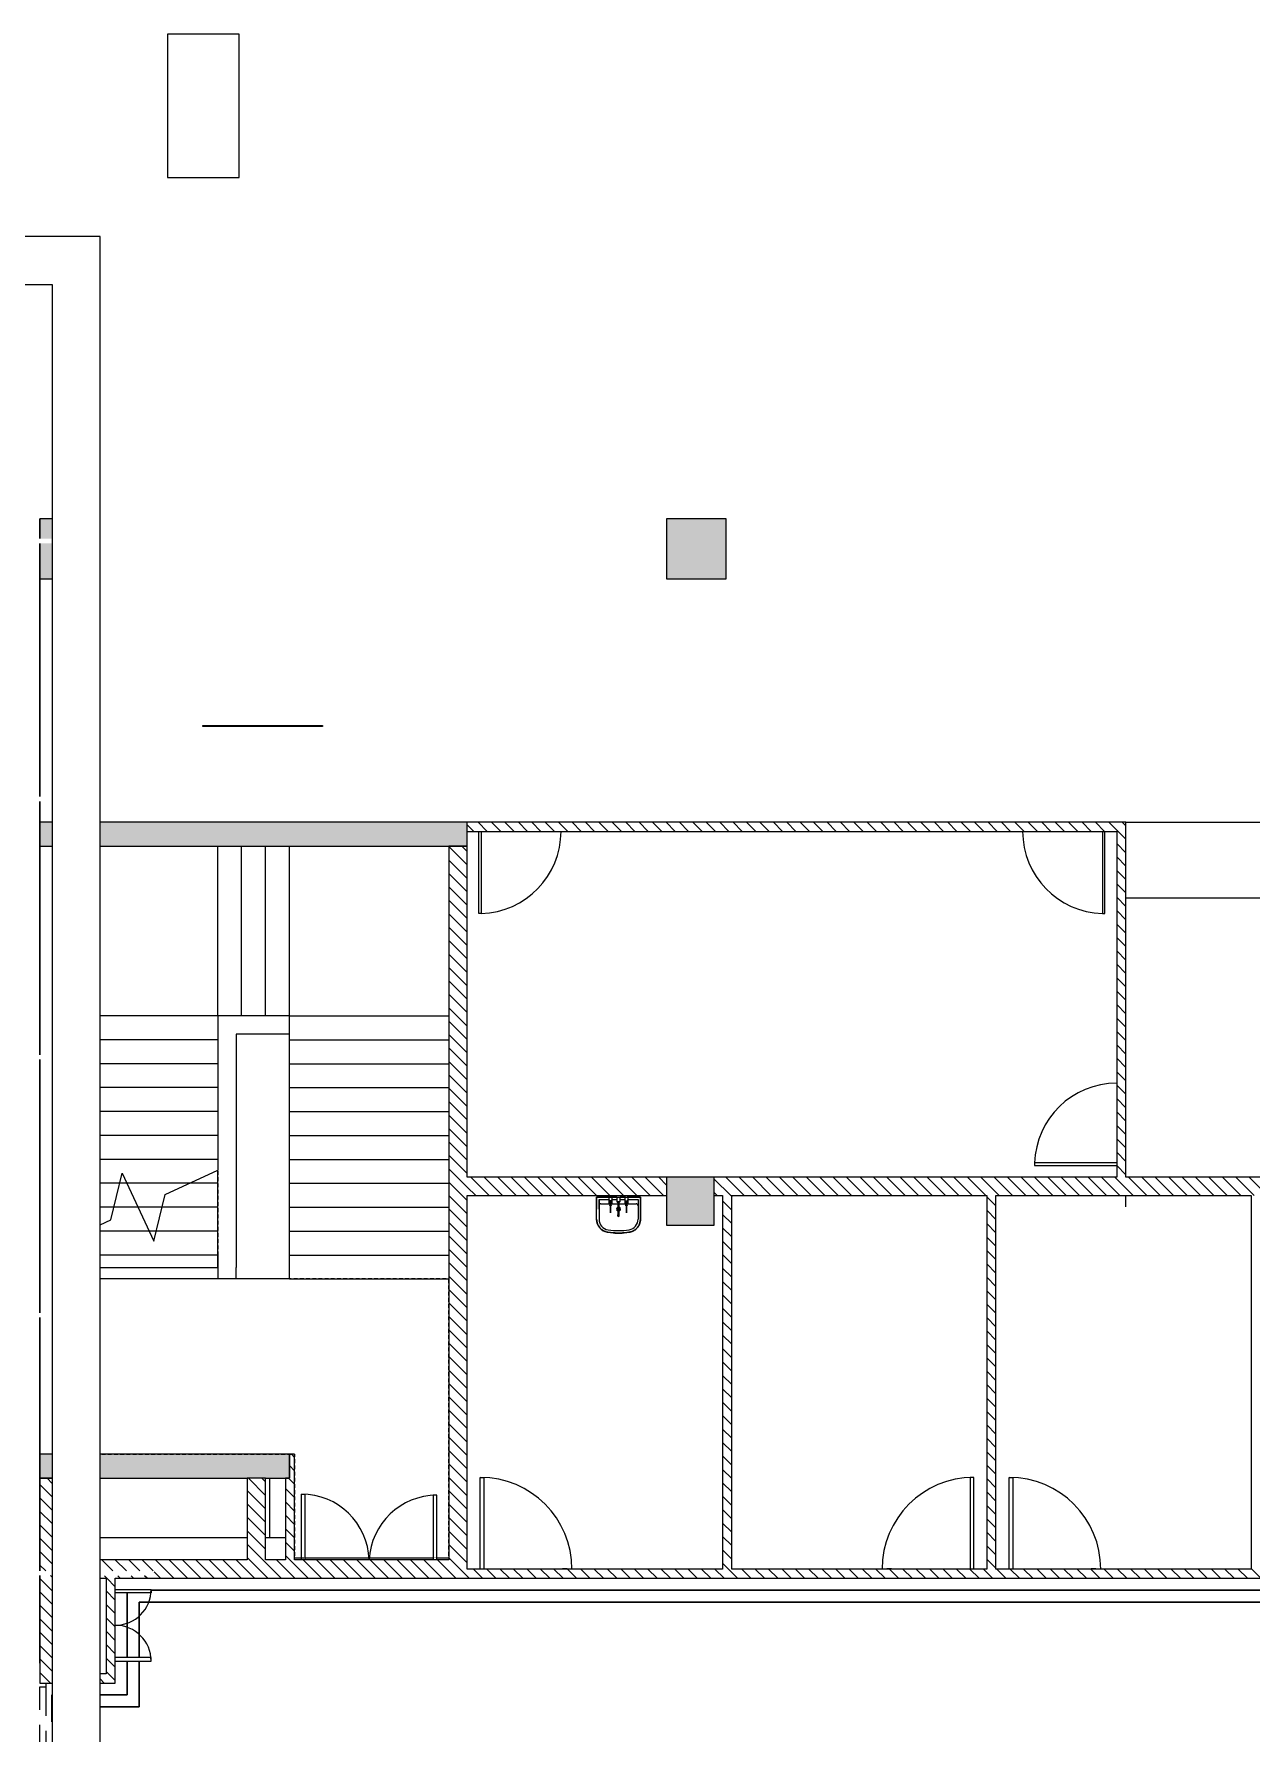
# Model space of a CAD drawing. Header units: millimetres. Extents: x -106145 to 154907, y -84585 to 152038.
# Drawn here: x 25314 to 40584, y 11050 to 32380 of the extents above; entities that cross this region are included whole.
import ezdxf

# ---------------------------------------------------------------- set-up
doc = ezdxf.new("R2010")
doc.units = ezdxf.units.MM
doc.linetypes.add('Overhead', pattern=[3.96875, 2.38125, -1.5875])
for name, color, linetype, lineweight in [('A-AREA', 32, 'Continuous', 5), ('A-DOOR', 31, 'Continuous', 5), ('A-FLOR', 192, 'Continuous', 5), ('A-GLAZ', 151, 'Continuous', 5), ('A-GLAZ-CWMG', 51, 'Continuous', 5), ('A-WALL', 113, 'Continuous', 5), ('A-WALL-PATT', 111, 'Continuous', 5), ('P-SANR-FIXT', 6, 'Continuous', 5), ('S-COLS', 52, 'Continuous', 5), ('S-STRS', 31, 'Continuous', 5), ('S-STRS-MBND', 31, 'Overhead', 5)]:
    doc.layers.add(name, color=color, linetype=linetype, lineweight=lineweight)
pattern_1 = [(315, (0, 0), (84.18955, 84.18955), [])]

# ---------------------------------------------------------------- blocks, each defined once
blk = doc.blocks.new('M_Concrete-Rectangular-Column - 600 x 600-11938155-Site Plan')
at = {"layer": 'S-COLS'}
blk.add_hatch(color=256, dxfattribs=at).paths.add_polyline_path([(-300, 300), (-300, -300), (300, -300), (300, 300)], flags=0)
at = {"layer": 'S-COLS', "color": 41}
for p, q in [((300, 300), (-300, 300)), ((-300, 300), (-300, -300)), ((300, -300), (300, 300)), ((-300, -300), (300, -300))]:
    blk.add_line(p, q, dxfattribs=at)
blk = doc.blocks.new('M_Concrete-Rectangular-Column - 750 x 750-3585654-Site Plan')
at = {"layer": 'S-COLS'}
blk.add_hatch(color=256, dxfattribs=at).paths.add_polyline_path([(-375, 375), (-375, -375), (375, -375), (375, 375), (-130, 375)], flags=0)
at = {"layer": 'S-COLS', "color": 41}
for p, q in [((375, 375), (-375, 375)), ((-375, 375), (-375, -375)), ((375, -375), (375, 375)), ((-375, -375), (375, -375))]:
    blk.add_line(p, q, dxfattribs=at)
blk = doc.blocks.new('M_Double Door-Large Slit Vision Panel_Type B - 1_8_TYPE B-13934777-Site Plan')
at = {"layer": 'A-DOOR', "color": 121, "lineweight": 9}
for p, q in [((-850, 121.35), (-850, 946.35)), ((-850, 946.35), (-805, 946.35)), ((-805, 946.35), (-805, 121.35)), ((850, 932.95), (805, 932.95)), ((805, 932.95), (805, 121.35)), ((850, 121.35), (850, 932.95))]:
    blk.add_line(p, q, dxfattribs=at)
at = {"layer": 'A-DOOR', "color": 41}
for centre, start, end in [((-850, 96.35), 1.699396, 90), ((850, 82.95), 90, 177.389727)]:
    blk.add_arc(centre, 850, start, end, dxfattribs=at)
blk = doc.blocks.new('M_Door-Passage-Small Slit Vision Panel_Type B - 1_25_Type B-13938696-Site Plan')
at = {"layer": 'A-DOOR', "color": 41}
for p, q in [((-514.125, -63.85), (-514.125, -71.85)), ((-454.125, -71.85), (-514.125, -71.85)), ((-454.125, -71.85), (-454.125, -63.85))]:
    blk.add_line(p, q, dxfattribs=at)
at = {"layer": 'A-DOOR', "color": 121, "lineweight": 9}
for p, q in [((530, -1213.85), (530, -63.85)), ((575, -63.85), (575, -1213.85)), ((575, -1213.85), (530, -1213.85))]:
    blk.add_line(p, q, dxfattribs=at)
at = {"layer": 'A-DOOR', "color": 41}
blk.add_arc((575, -63.85), 1150, 180, 270, dxfattribs=at)
blk = doc.blocks.new('M_Door-Passage-Small Slit Vision Panel_Type B - 1_25_Type B-13938695-Site Plan')
at = {"layer": 'A-DOOR', "color": 121, "lineweight": 9}
for p, q in [((575, 1213.85), (530, 1213.85)), ((530, 1213.85), (530, 63.85)), ((575, 63.85), (575, 1213.85))]:
    blk.add_line(p, q, dxfattribs=at)
at = {"layer": 'A-DOOR', "color": 41}
for p, q in [((-514.125, 71.85), (-514.125, 63.85)), ((-514.125, 71.85), (-454.125, 71.85)), ((-454.125, 63.85), (-454.125, 71.85))]:
    blk.add_line(p, q, dxfattribs=at)
blk.add_arc((575, 63.85), 1150, 90, 180, dxfattribs=at)
blk = doc.blocks.new('DC_SglFl-W-Int - D 1_1-5266819-Site Plan')
at = {"layer": 'A-DOOR', "color": 121, "lineweight": 9}
for p, q in [((485, -57.5), (485, -1087.5)), ((515, -1087.5), (515, -57.5)), ((485, -1087.5), (515, -1087.5))]:
    blk.add_line(p, q, dxfattribs=at)
at = {"layer": 'A-DOOR', "color": 41}
blk.add_arc((515, -57.5), 1030.4, 180.00906, 268.33166, dxfattribs=at)
blk = doc.blocks.new('DC_SglFl-W-Int - D 1_1-6082375-Site Plan')
at = {"layer": 'A-DOOR', "color": 121, "lineweight": 9}
for p, q in [((485, 57.5), (485, 1087.5)), ((485, 1087.5), (515, 1087.5)), ((515, 1087.5), (515, 57.5))]:
    blk.add_line(p, q, dxfattribs=at)
at = {"layer": 'A-DOOR', "color": 41}
blk.add_arc((515, 57.5), 1030.4, 91.66834, 179.99094, dxfattribs=at)
blk = doc.blocks.new('Rectangular Mullion - 50 x 75mm-11283307-Site Plan')
at = {"layer": 'A-GLAZ-CWMG', "color": 41}
for p, q in [((25389, 11640), (25464, 11640)), ((25389, 11355), (25389, 11640)), ((25464, 11640), (25464, 11280)), ((25389, 10160), (25389, 11165)), ((25464, 11090), (25464, 10160)), ((25464, 10160), (25389, 10160))]:
    blk.add_line(p, q, dxfattribs=at)
blk = doc.blocks.new('M_Door-Passage-Double-Flush - SHD 1_0-11714157-Site Plan')
at = {"layer": 'A-DOOR', "color": 121, "lineweight": 9}
for p, q in [((-450, 63.85), (-450, 513.85)), ((-450, 513.85), (-405, 513.85)), ((-405, 513.85), (-405, 63.85)), ((450, 513.85), (405, 513.85)), ((405, 513.85), (405, 63.85)), ((450, 63.85), (450, 513.85))]:
    blk.add_line(p, q, dxfattribs=at)
at = {"layer": 'A-DOOR', "color": 41}
for centre, start, end in [((-450, 63.85), 0, 90), ((450, 63.85), 90, 180)]:
    blk.add_arc(centre, 450, start, end, dxfattribs=at)
blk = doc.blocks.new('BASIN_handwash_Type_B - HYBA-010-V108-Site Plan')
at = {"layer": 'P-SANR-FIXT', "color": 41}
for p, q in [((-275, -500), (-275, -224)), ((-275, -224), (-275, -500)), ((-275, -351), (-275, -500)), ((-245, -470), (-245, -224)), ((-245, -470), (-245, -351)), ((-108, -418), (-220, -418)), ((-5, -418), (-90, -418)), ((92, -418), (7, -418)), ((220, -418), (110, -418)), ((245, -470), (245, -224)), ((245, -351), (245, -470)), ((275, -224), (275, -500)), ((275, -224), (275, -500)), ((275, -500), (275, -351)), ((-110, -500), (-275, -500)), ((-275, -500), (-110, -500)), ((-118, -470), (-245, -470)), ((-19, -500), (-87, -500)), ((-87, -500), (-19, -500)), ((-18, -470), (-79, -470)), ((81, -470), (23, -470)), ((90, -500), (23, -500)), ((23, -500), (90, -500)), ((275, -500), (113, -500)), ((113, -500), (275, -500)), ((245, -470), (120, -470))]:
    blk.add_line(p, q, dxfattribs=at)
at = {"layer": 'P-SANR-FIXT', "color": 41, "flags": 128}
for points in [[(-257, -149), (-260, -155), (-262, -161), (-265, -167), (-267, -173), (-269, -180), (-271, -186), (-272, -192), (-273, -199), (-274, -205), (-275, -212), (-275, -219), (-275, -224)], [(-139, -62), (-145, -63), (-152, -64), (-158, -66), (-165, -68), (-171, -71), (-177, -73), (-183, -76), (-189, -79), (-194, -82), (-200, -86), (-205, -90), (-211, -93), (-216, -98), (-221, -102), (-226, -106), (-230, -111), (-235, -116), (-239, -121), (-243, -126), (-247, -132), (-250, -137), (-254, -143), (-256, -147)], [(-51, -52), (-65, -53), (-98, -56), (-131, -60), (-139, -62)], [(42, -51), (35, -51), (2, -50), (-31, -51), (-45, -51)], [(135, -61), (102, -56), (69, -53), (46, -51)], [(256, -147), (253, -142), (250, -136), (246, -131), (242, -126), (238, -120), (234, -115), (230, -110), (225, -106), (220, -101), (215, -97), (210, -93), (205, -89), (199, -85), (193, -82), (188, -79), (182, -76), (176, -73), (170, -70), (163, -68), (157, -66), (151, -64), (144, -63), (138, -61)], [(275, -224), (275, -217), (274, -211), (274, -204), (273, -198), (272, -191), (270, -185), (269, -178), (267, -172), (264, -166), (262, -160), (259, -154), (256, -148)]]:
    blk.add_lwpolyline(points, dxfattribs=at)
at = {"layer": 'P-SANR-FIXT', "color": 41}
for centre, radius, start, end in [((-220, -393), 25, 180, 270), ((0, -351), 24.2, 107.5533, 254.5917), ((0, -351), 24.2, 291.7818, 66.0732), ((220, -393), 25, 270, 0)]:
    blk.add_arc(centre, radius, start, end, dxfattribs=at)
for centre, major_axis, start_param, end_param in [((-110, -224), (165, 0), 1.748277, 3.141593), ((-110, -224), (-135, 0), 4.890944, 6.283185), ((0, -884), (834, 0), 1.40836, 1.738187), ((0, -884), (804, 0), 1.408166, 1.737991), ((110, -224), (135, 0), 0, 1.419404), ((110, -224), (165, 0), 0, 1.418341)]:
    blk.add_ellipse(centre, major_axis=major_axis, ratio=0.999048, start_param=start_param, end_param=end_param, dxfattribs=at)
for points, knots in [([(-275, -224), (-275, -218), (-274, -205), (-271, -189), (-268, -177), (-265, -168), (-262, -159), (-258, -150), (-253, -142), (-248, -134), (-242, -126), (-237, -118), (-230, -111), (-223, -104), (-216, -98), (-209, -92), (-201, -86), (-193, -81), (-184, -77), (-173, -71), (-158, -66), (-145, -63), (-139, -62)], [-1, -1, -1, -1, -0.916667, -0.833333, -0.791667, -0.75, -0.708333, -0.666667, -0.625, -0.583333, -0.541667, -0.5, -0.458333, -0.416667, -0.375, -0.333333, -0.291667, -0.25, -0.208333, -0.166667, -0.083333, 0, 0, 0, 0]), ([(-139, -62), (-124, -59), (-94, -55), (-33, -50), (29, -50), (89, -54), (120, -58), (135, -61)], [-1, -1, -1, -1, -0.833333, -0.666667, -0.333333, -0.166667, 0, 0, 0, 0]), ([(135, -61), (141, -62), (154, -65), (170, -70), (181, -75), (190, -80), (199, -85), (207, -90), (214, -96), (222, -103), (229, -109), (235, -117), (241, -124), (247, -132), (252, -140), (257, -149), (261, -158), (265, -167), (268, -176), (271, -189), (274, -204), (275, -217), (275, -224)], [-1, -1, -1, -1, -0.916667, -0.833333, -0.791667, -0.75, -0.708333, -0.666667, -0.625, -0.583333, -0.541667, -0.5, -0.458333, -0.416667, -0.375, -0.333333, -0.291667, -0.25, -0.208333, -0.166667, -0.083333, 0, 0, 0, 0])]:
    blk.add_open_spline(points, degree=3, knots=knots, dxfattribs=at)
blk = doc.blocks.new('TAPWARE_wall_mount_elbow_levers - HYTP-038-V96-Site Plan')
at = {"layer": 'P-SANR-FIXT'}
for p, q in [((-99, 242), (-101, 242)), ((-101, 237), (-101, 242)), ((-101, 242), (-101, 237)), ((-99, 242), (-101, 242)), ((-101, 237), (-101, 242)), ((-101, 242), (-101, 237)), ((-101, 213), (-101, 237)), ((-101, 213), (-101, 237)), ((-99, 237), (-99, 242)), ((-99, 242), (-99, 237)), ((-99, 237), (-99, 242)), ((-99, 242), (-99, 237)), ((-99, 237), (-99, 213)), ((-99, 237), (-99, 213)), ((-10, 276), (-10, 272)), ((-8, 220), (-8, 100)), ((7, 100), (7, 220)), ((10, 272), (10, 276)), ((101, 242), (99, 242)), ((99, 237), (99, 242)), ((99, 242), (99, 237)), ((99, 213), (99, 237)), ((101, 237), (101, 242)), ((101, 242), (101, 237)), ((101, 237), (101, 213)), ((-124, 50), (-124, 45)), ((-124, 50), (-76, 50)), ((-121, 50), (-124, 50)), ((-124, 45), (-112, 45)), ((-76, 45), (-124, 45)), ((-110, 126), (-120, 116)), ((-120, 116), (-120, 91)), ((-110, 111), (-120, 101)), ((-120, 101), (-120, 46)), ((-100, 101), (-120, 101)), ((-120, 91), (-110, 81)), ((-100, 91), (-120, 91)), ((-100, 46), (-120, 46)), ((-100, 116), (-114, 116)), ((-112, 45), (-112, 45)), ((-88, 45), (-112, 45)), ((-110, 150), (-110, 111)), ((-110, 150), (-110, 126)), ((-100, 150), (-109, 150)), ((-100, 150), (-109, 150)), ((-100, 126), (-109, 126)), ((-101, 195), (-101, 213)), ((-101, 213), (-101, 195)), ((-101, 195), (-101, 213)), ((-101, 213), (-101, 195)), ((-101, 152), (-101, 195)), ((-101, 152), (-101, 195)), ((-101, 134), (-101, 152)), ((-101, 134), (-101, 152)), ((-101, 151), (-101, 146)), ((-101, 151), (-101, 146)), ((-101, 134), (-99, 134)), ((-101, 134), (-99, 134)), ((-91, 150), (-100, 150)), ((-91, 150), (-100, 150)), ((-91, 126), (-100, 126)), ((-86, 116), (-100, 116)), ((-80, 101), (-100, 101)), ((-80, 91), (-100, 91)), ((-80, 46), (-100, 46)), ((-99, 195), (-99, 213)), ((-99, 213), (-99, 195)), ((-99, 195), (-99, 213)), ((-99, 213), (-99, 195)), ((-99, 195), (-99, 152)), ((-99, 195), (-99, 152)), ((-99, 152), (-99, 134)), ((-99, 152), (-99, 134)), ((-99, 146), (-99, 151)), ((-99, 146), (-99, 151)), ((-90, 111), (-90, 150)), ((-90, 126), (-90, 150)), ((-80, 116), (-90, 126)), ((-80, 101), (-90, 111)), ((-90, 81), (-80, 91)), ((-88, 45), (-88, 45)), ((-88, 45), (-76, 45)), ((-80, 91), (-80, 116)), ((-80, 46), (-80, 101)), ((-76, 50), (-79, 50)), ((-76, 45), (-76, 50)), ((-10, 110), (-20, 100)), ((-20, 100), (-20, 45)), ((0, 100), (-20, 100)), ((0, 45), (-20, 45)), ((0, 110), (-9, 110)), ((9, 110), (0, 110)), ((20, 100), (0, 100)), ((20, 45), (0, 45)), ((20, 100), (10, 110)), ((20, 45), (20, 100)), ((76, 50), (76, 45)), ((76, 50), (124, 50)), ((79, 50), (76, 50)), ((76, 45), (88, 45)), ((124, 45), (76, 45)), ((90, 126), (80, 116)), ((80, 116), (80, 91)), ((90, 111), (80, 101)), ((80, 101), (80, 46)), ((80, 101), (100, 101)), ((80, 91), (90, 81)), ((80, 91), (100, 91)), ((80, 46), (100, 46)), ((86, 116), (100, 116)), ((112, 45), (88, 45)), ((88, 45), (88, 45)), ((90, 150), (90, 111)), ((90, 150), (90, 126)), ((91, 150), (100, 150)), ((91, 150), (100, 150)), ((91, 126), (100, 126)), ((99, 195), (99, 213)), ((99, 213), (99, 195)), ((99, 152), (99, 195)), ((99, 134), (99, 152)), ((99, 151), (99, 146)), ((99, 134), (101, 134)), ((100, 150), (109, 150)), ((100, 150), (109, 150)), ((100, 126), (109, 126)), ((100, 116), (114, 116)), ((100, 101), (120, 101)), ((100, 91), (120, 91)), ((100, 46), (120, 46)), ((101, 195), (101, 213)), ((101, 213), (101, 195)), ((101, 195), (101, 152)), ((101, 152), (101, 134)), ((101, 146), (101, 151)), ((110, 111), (110, 150)), ((110, 126), (110, 150)), ((120, 116), (110, 126)), ((120, 101), (110, 111)), ((110, 81), (120, 91)), ((112, 45), (112, 45)), ((112, 45), (124, 45)), ((120, 91), (120, 116)), ((120, 46), (120, 101)), ((124, 50), (121, 50)), ((124, 45), (124, 50))]:
    blk.add_line(p, q, dxfattribs=at)
at = {"layer": 'P-SANR-FIXT', "flags": 128}
for points in [[(-8, 272), (-8, 271), (-8, 271), (-8, 270), (-8, 269), (-8, 268), (-8, 267), (-8, 266), (-8, 265), (-8, 264), (-8, 262), (-8, 261), (-8, 260), (-8, 258), (-8, 257), (-8, 255), (-8, 254), (-8, 252), (-8, 250), (-8, 248), (-8, 247), (-8, 245), (-8, 243), (-8, 241), (-8, 239), (-8, 237), (-8, 235), (-8, 233), (-8, 231), (-8, 229), (-8, 226), (-8, 224), (-8, 222), (-8, 220)], [(7, 220), (7, 222), (7, 224), (7, 227), (7, 229), (7, 231), (7, 233), (7, 235), (7, 237), (7, 239), (7, 241), (7, 243), (7, 245), (7, 247), (7, 248), (7, 250), (7, 252), (7, 254), (7, 255), (7, 257), (7, 258), (7, 260), (7, 261), (7, 263), (7, 264), (7, 265), (7, 266), (7, 267), (7, 268), (7, 269), (7, 270), (7, 271), (7, 271), (7, 272)], [(-109, 150), (-109, 150), (-108, 151), (-108, 151), (-107, 151), (-107, 152), (-106, 152), (-105, 152), (-105, 152), (-104, 153), (-104, 153), (-103, 153), (-103, 153), (-102, 154), (-101, 154), (-101, 154)], [(-109, 150), (-109, 150), (-108, 151), (-108, 151), (-107, 151), (-107, 152), (-106, 152), (-105, 152), (-105, 152), (-104, 153), (-104, 153), (-103, 153), (-103, 153), (-102, 154), (-101, 154), (-101, 154)], [(-99, 154), (-98, 154), (-98, 153), (-97, 153), (-96, 153), (-96, 153), (-95, 153), (-95, 152), (-94, 152), (-94, 152), (-93, 151), (-93, 151), (-92, 151), (-92, 150), (-91, 150), (-91, 150)], [(-99, 154), (-98, 154), (-98, 153), (-97, 153), (-96, 153), (-96, 153), (-95, 153), (-95, 152), (-94, 152), (-94, 152), (-93, 151), (-93, 151), (-92, 151), (-92, 150), (-91, 150), (-91, 150)], [(91, 150), (91, 150), (92, 151), (92, 151), (93, 151), (93, 152), (94, 152), (95, 152), (95, 152), (96, 153), (96, 153), (97, 153), (97, 153), (98, 154), (99, 154), (99, 154)], [(91, 150), (91, 150), (92, 151), (92, 151), (93, 151), (93, 152), (94, 152), (95, 152), (95, 152), (96, 153), (96, 153), (97, 153), (97, 153), (98, 154), (99, 154), (99, 154)], [(101, 154), (102, 154), (102, 153), (103, 153), (104, 153), (104, 153), (105, 153), (105, 152), (106, 152), (106, 152), (107, 151), (107, 151), (108, 151), (108, 150), (109, 150), (109, 150)], [(101, 154), (102, 154), (102, 153), (103, 153), (104, 153), (104, 153), (105, 153), (105, 152), (106, 152), (106, 152), (107, 151), (107, 151), (108, 151), (108, 150), (109, 150), (109, 150)]]:
    blk.add_lwpolyline(points, dxfattribs=at)
at = {"layer": 'P-SANR-FIXT'}
for centre, major_axis, start_param, end_param in [((0, 276), (-10, 0), 3.141593, 6.283185), ((0, 272), (10, 0), 0, 3.141593), ((0, 276), (10, 0), 3.141593, 3.403392), ((0, 272), (10, 0), 3.141593, 4.18879), ((0, 272), (-7.5, 0), 3.141593, 6.283185), ((0, 272), (7.5, 0), 3.141593, 4.18879), ((0, 272), (10, 0), 5.235988, 6.283185), ((0, 272), (-7.5, 0), 2.356194, 3.141593), ((0, 276), (-10, 0), 2.879793, 3.141593)]:
    blk.add_ellipse(centre, major_axis=major_axis, ratio=0.968067, start_param=start_param, end_param=end_param, dxfattribs=at)
blk = doc.blocks.new('Skylight_System - Pinnacle 350 - 5_12-16411242-Site Plan')
at = {"layer": 'A-GLAZ', "color": 41}
for p, q in [((11214, 11214), (-9310, 11214)), ((-9310, 11214), (-9310, -6486)), ((11214, -6486), (11214, 11214)), ((-8710, -5886), (-8710, 10614)), ((-8710, 10614), (10614, 10614)), ((10614, 10614), (10614, -5886)), ((-4068, 0), (-4015, 0)), ((10614, -5886), (-8710, -5886)), ((-9310, -6486), (11214, -6486))]:
    blk.add_line(p, q, dxfattribs=at)
blk = doc.blocks.new('MM-HOSPITAL A _ B BLOCK-2022_11_05_CENTRAL_rvt-1-Site Plan')
at = {"layer": 'A-WALL-PATT'}
h = blk.add_hatch(color=254, dxfattribs=at)
h.paths.add_polyline_path([(28162, 22190), (30749, 22190), (30749, 22490), (26143, 22490), (26143, 22190)], flags=0)
h.paths.add_polyline_path([(25543, 22190), (25543, 22490), (25389, 22490), (25389, 22190)], flags=0)
h = blk.add_hatch(dxfattribs=at)
h.set_pattern_fill('FP_19', color=90, style=0, pattern_type=2)
h.set_pattern_definition(pattern_1)
h.paths.add_polyline_path([(39014, 22375), (39014, 22490), (30746, 22490), (30746, 22375), (38899, 22375)], flags=0)
h = blk.add_hatch(dxfattribs=at)
h.set_pattern_fill('FP_19', color=90, style=0, pattern_type=2)
h.set_pattern_definition(pattern_1)
h.paths.add_polyline_path([(30519, 13005), (30749, 13005), (30749, 22190), (30519, 22190), (30519, 13235)], flags=0)
h = blk.add_hatch(dxfattribs=at)
h.set_pattern_fill('FP_19', color=90, style=0, pattern_type=2)
h.set_pattern_definition(pattern_1)
h.paths.add_polyline_path([(38899, 18035), (39014, 18035), (39014, 22375), (38899, 22375), (38899, 19276)], flags=0)
h = blk.add_hatch(dxfattribs=at)
h.set_pattern_fill('FP_19', color=90, style=0, pattern_type=2)
h.set_pattern_definition(pattern_1)
h.paths.add_polyline_path([(30749, 17805), (33249, 17805), (33249, 18035), (30749, 18035)], flags=0)
h.paths.add_polyline_path([(33849, 17805), (41014, 17805), (41014, 18035), (33849, 18035), (33849, 17813)], flags=0)
h.paths.add_polyline_path([(41764, 17805), (49014, 17805), (49014, 18035), (41764, 18035)], flags=0)
h.paths.add_polyline_path([(49764, 17805), (56789, 17805), (56789, 18035), (49764, 18035)], flags=0)
h = blk.add_hatch(dxfattribs=at)
h.set_pattern_fill('FP_19', color=90, style=0, pattern_type=2)
h.set_pattern_definition(pattern_1)
h.paths.add_polyline_path([(34069, 13120), (34069, 17805), (33954, 17805), (33954, 13120)], flags=0)
h = blk.add_hatch(dxfattribs=at)
h.set_pattern_fill('FP_19', color=90, style=0, pattern_type=2)
h.set_pattern_definition(pattern_1)
h.paths.add_polyline_path([(37384, 13120), (37384, 17805), (37269, 17805), (37269, 13120)], flags=0)
h = blk.add_hatch(color=254, dxfattribs=at)
h.paths.add_polyline_path([(25389, 14260), (25543, 14260), (25543, 14560), (25389, 14560)], flags=0)
h.paths.add_polyline_path([(28519, 14260), (28519, 14560), (26143, 14560), (26143, 14260), (28469, 14260)], flags=0)
h = blk.add_hatch(dxfattribs=at)
h.set_pattern_fill('FP_19', color=90, style=0, pattern_type=2)
h.set_pattern_definition(pattern_1)
h.paths.add_polyline_path([(28469, 13235), (28584, 13235), (28584, 14560), (28519, 14560), (28519, 14260), (28469, 14260), (28469, 13744)], flags=0)
h = blk.add_hatch(dxfattribs=at)
h.set_pattern_fill('FP_19', color=90, style=0, pattern_type=2)
h.set_pattern_definition(pattern_1)
h.paths.add_polyline_path([(25389, 11690), (25543, 11690), (25543, 13037), (25389, 13037), (25389, 11900)], flags=0)
h.paths.add_polyline_path([(25389, 13096), (25543, 13096), (25543, 14260), (25389, 14260), (25389, 13744)], flags=0)
h = blk.add_hatch(dxfattribs=at)
h.set_pattern_fill('FP_19', color=90, style=0, pattern_type=2)
h.set_pattern_definition(pattern_1)
h.paths.add_polyline_path([(28219, 13235), (28219, 14260), (27989, 14260), (27989, 13235), (28162, 13235)], flags=0)
h = blk.add_hatch(dxfattribs=at)
h.set_pattern_fill('FP_19', color=90, style=0, pattern_type=2)
h.set_pattern_definition(pattern_1)
h.paths.add_polyline_path([(30519, 13005), (30519, 13235), (26143, 13235), (26143, 13096), (26820, 13096), (26820, 13037), (26143, 13034), (26143, 13005), (30263, 13005)], flags=0)
h = blk.add_hatch(dxfattribs=at)
h.set_pattern_fill('FP_19', color=90, style=0, pattern_type=2)
h.set_pattern_definition(pattern_1)
h.paths.add_polyline_path([(56789, 13005), (56789, 13120), (30749, 13120), (30749, 13005), (56518, 13005)], flags=0)
h = blk.add_hatch(dxfattribs=at)
h.set_pattern_fill('FP_19', color=90, style=0, pattern_type=2)
h.set_pattern_definition(pattern_1)
h.paths.add_polyline_path([(26219, 11805), (26334, 11805), (26334, 13005), (26219, 13005), (26219, 11900)], flags=0)
h = blk.add_hatch(dxfattribs=at)
h.set_pattern_fill('FP_19', color=90, style=0, pattern_type=2)
h.set_pattern_definition(pattern_1)
h.paths.add_polyline_path([(26334, 11690), (26334, 11805), (26143, 11805), (26143, 11690)], flags=0)
at = {"layer": 'S-COLS'}
h = blk.add_hatch(color=256, dxfattribs=at)
h.paths.add_polyline_path([(25389, 25545), (25543, 25545), (25543, 25989), (25389, 25989)], flags=0)
h.paths.add_polyline_path([(25543, 26049), (25543, 26295), (25389, 26295), (25389, 26049)], flags=0)
at = {"layer": 'A-AREA', "color": 41}
for p, q in [((39014, 22490), (57389, 22490)), ((39014, 21540), (57190, 21540)), ((39014, 17665), (39014, 17805))]:
    blk.add_line(p, q, dxfattribs=at)
at = {"layer": 'A-FLOR', "color": 41}
for p, q in [((27889, 32380), (26989, 32380)), ((26989, 32380), (26989, 30580)), ((27889, 30580), (27889, 32380)), ((26989, 30580), (27889, 30580)), ((27989, 14260), (27989, 13510)), ((27989, 13510), (26143, 13510)), ((28469, 13510), (28219, 13510)), ((26484, 12820), (26484, 12010)), ((26484, 12010), (26484, 12820)), ((57239, 12855), (26784, 12855)), ((26784, 12855), (57239, 12855)), ((26634, 12010), (26634, 12705)), ((26634, 12705), (57089, 12705)), ((57089, 12705), (26634, 12705)), ((26634, 12705), (26634, 12010)), ((26484, 11965), (26484, 11540)), ((26484, 11540), (26484, 11965)), ((26634, 11390), (26634, 11965)), ((26634, 11965), (26634, 11390)), ((25464, 11690), (25464, 11640)), ((25543, 11540), (25539, 11540)), ((25539, 11540), (25539, 11205)), ((25539, 11205), (25539, 11540)), ((25539, 11540), (25543, 11540)), ((26484, 11540), (26143, 11540)), ((26143, 11540), (26484, 11540)), ((26143, 11390), (26634, 11390)), ((26634, 11390), (26143, 11390))]:
    blk.add_line(p, q, dxfattribs=at)
at = {"layer": 'A-WALL', "color": 61, "lineweight": 18}
for p, q in [((25389, 26295), (25386, 26295)), ((25386, 26295), (25386, 26049)), ((25389, 26049), (25389, 26295)), ((25386, 25989), (25386, 22811)), ((25389, 22811), (25389, 25989)), ((25386, 22751), (25386, 19572)), ((25389, 19572), (25389, 22751)), ((25543, 22490), (25389, 22490)), ((25389, 22490), (25389, 22190)), ((30749, 22490), (26143, 22490)), ((39014, 22490), (30746, 22490)), ((30746, 22490), (30746, 22375)), ((30749, 22190), (30749, 22490)), ((39014, 22375), (39014, 22490)), ((25389, 22190), (25543, 22190)), ((26143, 22190), (30749, 22190)), ((30519, 22190), (30519, 13235)), ((30749, 22190), (30519, 22190)), ((30746, 22375), (38899, 22375)), ((30749, 18035), (30749, 22190)), ((38899, 22375), (38899, 18035)), ((39014, 18035), (39014, 22375)), ((25386, 19513), (25386, 16334)), ((25389, 16334), (25389, 19513)), ((33249, 18035), (30749, 18035)), ((38899, 18035), (33849, 18035)), ((41014, 18035), (39014, 18035)), ((30749, 13120), (30749, 17805)), ((30749, 17805), (33249, 17805)), ((33849, 17805), (33954, 17805)), ((33954, 17805), (33954, 13120)), ((34069, 17805), (37269, 17805)), ((34069, 13120), (34069, 17805)), ((37269, 17805), (37269, 13120)), ((37384, 17805), (40584, 17805)), ((37384, 13120), (37384, 17805)), ((40584, 17805), (40584, 13120)), ((25386, 16275), (25386, 13096)), ((25389, 13096), (25389, 16275)), ((25543, 14560), (25389, 14560)), ((25389, 14560), (25389, 14260)), ((28519, 14560), (26143, 14560)), ((28584, 14560), (28519, 14560)), ((28584, 13235), (28584, 14560)), ((25389, 14260), (25543, 14260)), ((25389, 14260), (25389, 13096)), ((25543, 14260), (25389, 14260)), ((26143, 14260), (27989, 14260)), ((27989, 14260), (27989, 13235)), ((28219, 14260), (28469, 14260)), ((28219, 13235), (28219, 14260)), ((28469, 14260), (28469, 13235)), ((27989, 13235), (26143, 13235)), ((28469, 13235), (28219, 13235)), ((30519, 13235), (28584, 13235)), ((25386, 13037), (25386, 11940)), ((25389, 13037), (25389, 11690)), ((25389, 11940), (25389, 13037)), ((33954, 13120), (30749, 13120)), ((37269, 13120), (34069, 13120)), ((40584, 13120), (37384, 13120)), ((26143, 13005), (26219, 13005)), ((26219, 13005), (26219, 11805)), ((26334, 13005), (30519, 13005)), ((26334, 11805), (26334, 13005)), ((30519, 13005), (30749, 13005)), ((30749, 13005), (56789, 13005)), ((25386, 11940), (25389, 11940)), ((26219, 11805), (26143, 11805)), ((26334, 11690), (26334, 11805)), ((25389, 11690), (25543, 11690)), ((26143, 11690), (26334, 11690))]:
    blk.add_line(p, q, dxfattribs=at)
at = {"layer": 'A-WALL', "color": 41}
for p, q in [((27434, 23702), (28934, 23702)), ((27434, 23690), (27434, 23702)), ((28934, 23690), (27434, 23690)), ((28934, 23702), (28934, 23690)), ((25389, 19572), (25389, 22190)), ((27849, 19831), (27849, 16905)), ((28519, 19831), (27849, 19831)), ((25389, 16334), (25389, 19513)), ((27619, 16905), (27619, 18126)), ((26143, 16905), (27619, 16905)), ((27849, 16760), (27849, 16905)), ((25389, 14560), (25389, 16275)), ((28519, 14260), (28519, 14560)), ((28519, 14560), (28519, 14260)), ((28219, 14260), (27989, 14260)), ((28269, 14260), (28269, 13510)), ((28469, 14260), (28519, 14260)), ((28519, 14260), (28469, 14260))]:
    blk.add_line(p, q, dxfattribs=at)
at = {"layer": 'S-COLS', "color": 41}
for p, q in [((25543, 26295), (25389, 26295)), ((25389, 26295), (25389, 26049)), ((25389, 25989), (25389, 25545)), ((25389, 25545), (25543, 25545))]:
    blk.add_line(p, q, dxfattribs=at)
at = {"layer": 'S-STRS', "color": 41}
for p, q in [((27619, 20060), (27619, 22190)), ((27919, 20060), (27919, 22190)), ((28219, 20060), (28219, 22190)), ((28519, 20060), (28519, 22190)), ((27619, 20060), (26143, 20060)), ((27619, 20060), (27619, 19760)), ((27919, 20060), (27619, 20060)), ((28219, 20060), (27919, 20060)), ((28519, 20060), (28219, 20060)), ((28519, 20060), (30519, 20060)), ((28519, 19760), (28519, 20060)), ((27619, 19760), (26143, 19760)), ((27619, 19760), (27619, 19460)), ((28519, 19460), (28519, 19760)), ((28519, 19760), (30519, 19760)), ((27619, 19460), (26143, 19460)), ((27619, 19460), (27619, 19160)), ((28519, 19160), (28519, 19460)), ((28519, 19460), (30519, 19460)), ((27619, 19160), (26143, 19160)), ((27619, 19160), (27619, 18860)), ((28519, 18860), (28519, 19160)), ((28519, 19160), (30519, 19160)), ((27619, 18860), (26143, 18860)), ((27619, 18860), (27619, 18560)), ((28519, 18560), (28519, 18860)), ((28519, 18860), (30519, 18860)), ((27619, 18560), (26143, 18560)), ((27619, 18560), (27619, 18260)), ((28519, 18260), (28519, 18560)), ((28519, 18560), (30519, 18560)), ((27619, 18260), (26143, 18260)), ((27619, 18260), (27619, 18126)), ((28519, 17960), (28519, 18260)), ((28519, 18260), (30519, 18260)), ((26390, 17960), (26143, 17960)), ((26479, 17960), (26390, 17960)), ((27262, 17960), (26479, 17960)), ((27619, 17960), (27262, 17960)), ((28519, 17660), (28519, 17960)), ((28519, 17960), (30519, 17960)), ((26317, 17660), (26143, 17660)), ((26619, 17660), (26317, 17660)), ((26920, 17660), (26619, 17660)), ((27619, 17660), (26920, 17660)), ((28519, 17360), (28519, 17660)), ((28519, 17660), (30519, 17660)), ((26759, 17360), (26143, 17360)), ((26847, 17360), (26759, 17360)), ((27619, 17360), (26847, 17360)), ((28519, 17060), (28519, 17360)), ((28519, 17360), (30519, 17360)), ((27619, 17060), (26143, 17060)), ((27619, 17060), (27619, 16760)), ((28519, 16760), (28519, 17060)), ((28519, 17060), (30519, 17060)), ((27619, 16760), (26143, 16760)), ((28519, 16760), (27619, 16760)), ((28519, 16760), (30519, 16760)), ((28584, 13260), (28669, 13260)), ((28714, 13260), (30324, 13260)), ((30369, 13260), (30519, 13260))]:
    blk.add_line(p, q, dxfattribs=at)
at = {"layer": 'S-STRS', "color": 41, "linetype": 'Overhead'}
for p, q in [((27619, 20060), (27619, 22190)), ((27919, 20060), (27919, 22190)), ((28219, 20060), (28219, 22190)), ((28519, 20060), (28519, 22190)), ((27619, 20060), (26143, 20060)), ((28519, 20060), (30519, 20060)), ((27619, 19760), (26143, 19760)), ((28519, 19760), (30519, 19760)), ((27619, 19460), (26143, 19460)), ((28519, 19460), (30519, 19460)), ((27619, 19160), (26143, 19160)), ((28519, 19160), (30519, 19160)), ((27619, 18860), (26143, 18860)), ((28519, 18860), (30519, 18860)), ((27619, 18560), (26143, 18560)), ((28519, 18560), (30519, 18560)), ((27619, 18260), (26143, 18260)), ((28519, 18260), (30519, 18260)), ((26390, 17960), (26143, 17960)), ((26479, 17960), (26390, 17960)), ((27262, 17960), (26479, 17960)), ((27619, 17960), (27262, 17960)), ((28519, 17960), (30519, 17960)), ((26317, 17660), (26143, 17660)), ((26619, 17660), (26317, 17660)), ((26920, 17660), (26619, 17660)), ((27619, 17660), (26920, 17660)), ((28519, 17660), (30519, 17660)), ((26759, 17360), (26143, 17360)), ((26847, 17360), (26759, 17360)), ((27619, 17360), (26847, 17360)), ((28519, 17360), (30519, 17360)), ((27619, 17060), (26143, 17060)), ((28519, 17060), (30519, 17060)), ((27619, 16760), (26143, 16760)), ((28519, 16760), (30519, 16760))]:
    blk.add_line(p, q, dxfattribs=at)
at = {"layer": 'S-STRS-MBND', "color": 41, "linetype": 'Continuous'}
for p, q in [((26279, 17502), (26421, 18085)), ((26421, 18085), (26817, 17235)), ((26959, 17818), (27619, 18126)), ((26817, 17235), (26959, 17818)), ((26143, 17438), (26279, 17502))]:
    blk.add_line(p, q, dxfattribs=at)
at = {"layer": 'S-STRS-MBND', "color": 41}
for p, q in [((26479, 17960), (26390, 17960)), ((26479, 17960), (26390, 17960)), ((27619, 17960), (27262, 17960)), ((27619, 17960), (27262, 17960)), ((27619, 18126), (27619, 16760)), ((26619, 17660), (26317, 17660)), ((26619, 17660), (26317, 17660)), ((27619, 17660), (26920, 17660)), ((27619, 17660), (26920, 17660)), ((26759, 17360), (26143, 17360)), ((26759, 17360), (26143, 17360)), ((27619, 17360), (26847, 17360)), ((27619, 17360), (26847, 17360)), ((27619, 17060), (26143, 17060)), ((27619, 17060), (26143, 17060)), ((27619, 16760), (26143, 16760)), ((27619, 16760), (26143, 16760)), ((30519, 16760), (27619, 16760)), ((30519, 13260), (30519, 16760)), ((26143, 14560), (28584, 14560)), ((28584, 14560), (28584, 13260)), ((28584, 13260), (30519, 13260))]:
    blk.add_line(p, q, dxfattribs=at)
at = {"color": 253, "lineweight": 5}
for name, p, rotation in [('Skylight_System - Pinnacle 350 - 5_12-16411242-Site Plan', (14929, 20529), 270.0000000000001), ('M_Concrete-Rectangular-Column - 750 x 750-3585654-Site Plan', (33624, 25920), 90.00000000000031), ('DC_SglFl-W-Int - D 1_1-6082375-Site Plan', (31411, 22433), 180), ('DC_SglFl-W-Int - D 1_1-5266819-Site Plan', (38956, 18700), 269.9999999999995), ('M_Concrete-Rectangular-Column - 600 x 600-11938155-Site Plan', (33549, 17735), 90.00000000000018), ('BASIN_handwash_Type_B - HYBA-010-V108-Site Plan', (32648, 17285), 180), ('TAPWARE_wall_mount_elbow_levers - HYTP-038-V96-Site Plan', (32647, 17830), 179.9999977411273), ('M_Door-Passage-Small Slit Vision Panel_Type B - 1_25_Type B-13938696-Site Plan', (31489, 13056), 180), ('M_Door-Passage-Small Slit Vision Panel_Type B - 1_25_Type B-13938696-Site Plan', (38124, 13056), 180), ('M_Door-Passage-Double-Flush - SHD 1_0-11714157-Site Plan', (26270, 12415), 269.9999999999994)]:
    blk.add_blockref(name, p, dxfattribs=dict(at, rotation=rotation))
for name, p in [('DC_SglFl-W-Int - D 1_1-5266819-Site Plan', (38234, 22433)), ('M_Door-Passage-Small Slit Vision Panel_Type B - 1_25_Type B-13938695-Site Plan', (36529, 13056)), ('M_Double Door-Large Slit Vision Panel_Type B - 1_8_TYPE B-13934777-Site Plan', (29519, 13114)), ('Rectangular Mullion - 50 x 75mm-11283307-Site Plan', (0, 0))]:
    blk.add_blockref(name, p, dxfattribs=at)

msp = doc.modelspace()

# ---------------------------------------------------------------- block references
at = {"lineweight": 5}
msp.add_blockref('MM-HOSPITAL A _ B BLOCK-2022_11_05_CENTRAL_rvt-1-Site Plan', (0, 0), dxfattribs=at)

doc.saveas('drawing.dxf')
